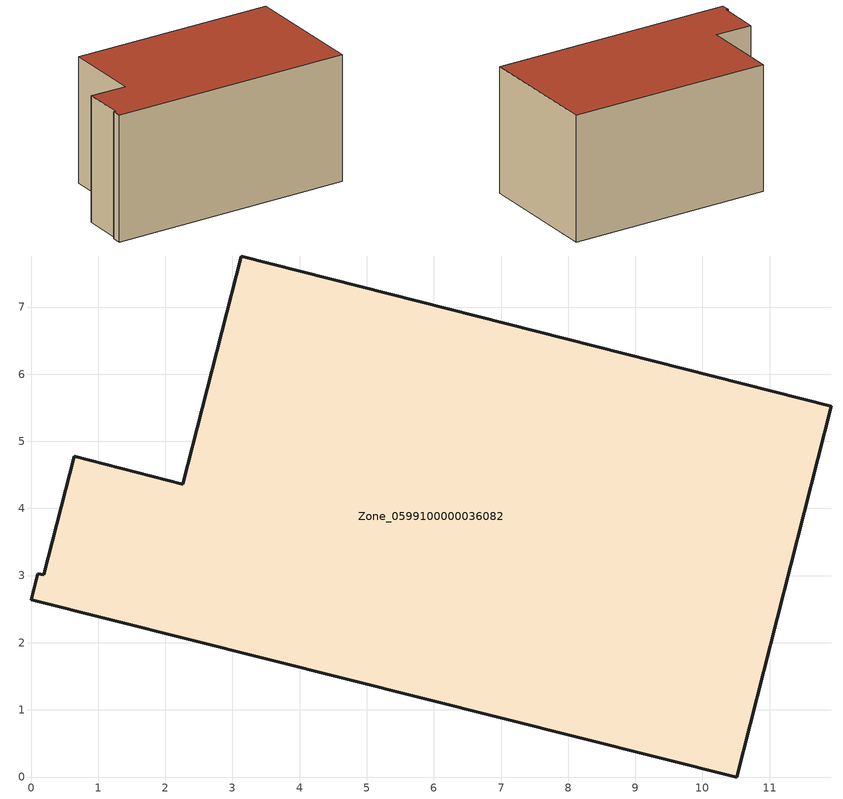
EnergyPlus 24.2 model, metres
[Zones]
Zone_0599100000036082
 floor ground (C_G): 0.19,3.01 0.64,4.78 2.26,4.36 3.13,7.76 11.92,5.52 10.51,0 0,2.64 0.1,3.03 z0
 wall outside (C_F): 0.1,3.03 0,2.64 10.51,0 11.92,5.52 3.13,7.76 2.26,4.36 0.64,4.78 0.19,3.01 0.1,3.03 z0:5.65
 roof outside (C_R): 0.64,4.78 0.19,3.01 0.1,3.03 0,2.64 10.51,0 11.92,5.52 3.13,7.76 2.26,4.36 z5.65
[BUILDING]
Pand.0599100000036082: North Axis=0; Terrain=City; Loads Convergence Tolerance Value=0.04; Temperature Convergence Tolerance Value=0.4; Solar Distribution=FullExterior; Maximum Number of Warmup Days=25; Minimum Number of Warmup Days=1
[Site:Location]
Rotterdam.The.Hague.AP_ZH_NLD Design_Conditions: Latitude=51.96; Longitude=4.45; Time Zone=1; Elevation=-4.5
[SITE:GROUNDTEMPERATURE:BUILDINGSURFACE]
18, 18, 18, 18, 18, 18, 18, 18, 18, 18, 18, 18
[MATERIAL] Thermal Absorptance=0.9; Solar Absorptance=0.7; Visible Absorptance=0.7
Name | Roughness | Thickness | Conductivity | Density | Specific Heat
G.TI.1975-1991 | MediumSmooth | 0.15 | 0.288461 | 540 | 1210
F.TI.1975-1991 | Rough | 0.3 | 0.230769 | 1920 | 840
R.TI.1975-1991 | MediumRough | 0.2 | 0.153846 | 1500 | 1000
[CONSTRUCTION]
C_G: G.TI.1975-1991
C_F: F.TI.1975-1991
C_R: R.TI.1975-1991
[ZONE]
Zone_0599100000036082: Type=1; Multiplier=1; Ceiling Height=Autocalculate; Volume=Autocalculate; Floor Area=autocalculate; Part of Total Floor Area=Yes
[ZONEINFILTRATION:DESIGNFLOWRATE]
Infil_Zone_0599100000036082: Zone or ZoneList or Space or SpaceList=Zone_0599100000036082; Schedule=AlwaysOn; Design Flow Rate Calculation Method=Flow/Area; Flow Rate per Floor Area=0.003; Constant Term Coefficient=1; Temperature Term Coefficient=0; Velocity Term Coefficient=0; Velocity Squared Term Coefficient=0
[HVACTEMPLATE:ZONE:IDEALLOADSAIRSYSTEM]
Zone_0599100000036082: Maximum Heating Supply Air Temperature=50; Minimum Cooling Supply Air Temperature=13; Maximum Heating Supply Air Humidity Ratio=0.0156; Minimum Cooling Supply Air Humidity Ratio=0.0077; Heating Limit=NoLimit; Cooling Limit=NoLimit; Dehumidification Control Type=ConstantSensibleHeatRatio; Cooling Sensible Heat Ratio=0.7; Dehumidification Setpoint=60; Humidification Control Type=None; Humidification Setpoint=30; Outdoor Air Method=None; Outdoor Air Flow Rate per Person=0.00944; Outdoor Air Flow Rate per Zone Floor Area=0; Outdoor Air Flow Rate per Zone=0; Demand Controlled Ventilation Type=None; Outdoor Air Economizer Type=NoEconomizer; Heat Recovery Type=None; Sensible Heat Recovery Effectiveness=0.7; Latent Heat Recovery Effectiveness=0.65
[ZONECONTROL:THERMOSTAT]
ThermostatControl_Zone_0599100000036082: Zone or ZoneList=Zone_0599100000036082; Control Type Schedule=DualSetpointControlType; Control 1=Thermostat_Zone_0599100000036082; Temperature Difference Between Cutout And Setpoint=0
[THERMOSTATSETPOINT:DUALSETPOINT]
Thermostat_Zone_0599100000036082: Heating Setpoint Temperature Schedule=HeatingSetpoint_Zone_0599100000036082; Cooling Setpoint Temperature Schedule=CoolingSetpoint_Zone_0599100000036082
[SCHEDULE:COMPACT]
HeatingSetpoint_Zone_0599100000036082: Through: 12/31, For: AllDays, Until: 24:00, 21
CoolingSetpoint_Zone_0599100000036082: Through: 12/31, For: AllDays, Until: 24:00, 24
DualSetpointControlType: Through: 12/31, For: AllDays, Until: 24:00, 4
AlwaysOn: Through: 12/31, For: AllDays, Until: 24:00, 1
